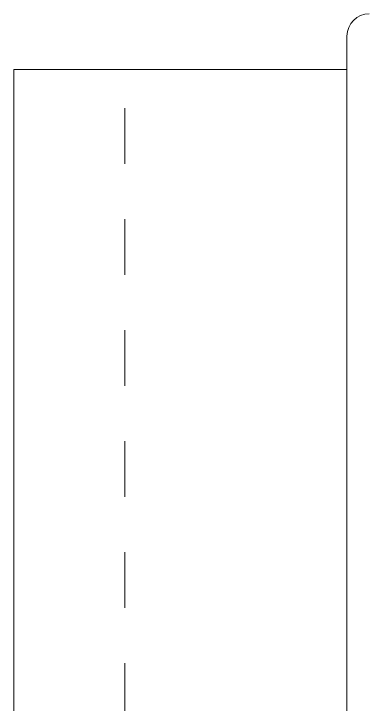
# Model space of a CAD drawing. Header units: metres. Extents: x -232 to 581, y 30 to 789.
# Drawn here: x 108.966 to 109.606, y 729.595 to 730.838 of the extents above; entities that cross this region are included whole.
import ezdxf

# ---------------------------------------------------------------- set-up
doc = ezdxf.new("R2010")
doc.units = ezdxf.units.M
doc.linetypes.add('DASHED', pattern=[0.75, 0.5, -0.25])
for name, color, linetype, lineweight in [('01a_Mobiliario', 250, 'Continuous', 0), ('A-WALL', 250, 'Continuous', 20), ('PROYECCION', 9, 'DASHED', 0)]:
    doc.layers.add(name, color=color, linetype=linetype, lineweight=lineweight)

# ---------------------------------------------------------------- blocks, each defined once
blk = doc.blocks.new('27.11.2025 LN09 1ER NIVEL')
at = {"layer": '01a_Mobiliario', "color": 18, "true_color": 0x000000, "transparency": 33554684}
for p, q in [((185.7838, 95.2941), (185.7838, 94.1241)), ((186.3838, 95.2941), (185.7838, 95.2941))]:
    blk.add_line(p, q, dxfattribs=at)
at = {"layer": 'A-WALL', "color": 18, "true_color": 0x000000}
blk.add_line((186.3838, 95.3541), (186.3838, 91.5741), dxfattribs=at)
blk.add_arc((186.4238, 95.3541), 0.04, 90, 180, dxfattribs=at)
at = {"layer": 'PROYECCION', "color": 18, "linetype": 'DASHED', "ltscale": 0.1, "true_color": 0x000000}
blk.add_line((185.9838, 94.1241), (185.9838, 95.2941), dxfattribs=at)

msp = doc.modelspace()

# ---------------------------------------------------------------- block references
at = {"color": 1}
msp.add_blockref('27.11.2025 LN09 1ER NIVEL', (-76.818, 635.4443), dxfattribs=at)

doc.saveas('drawing.dxf')
